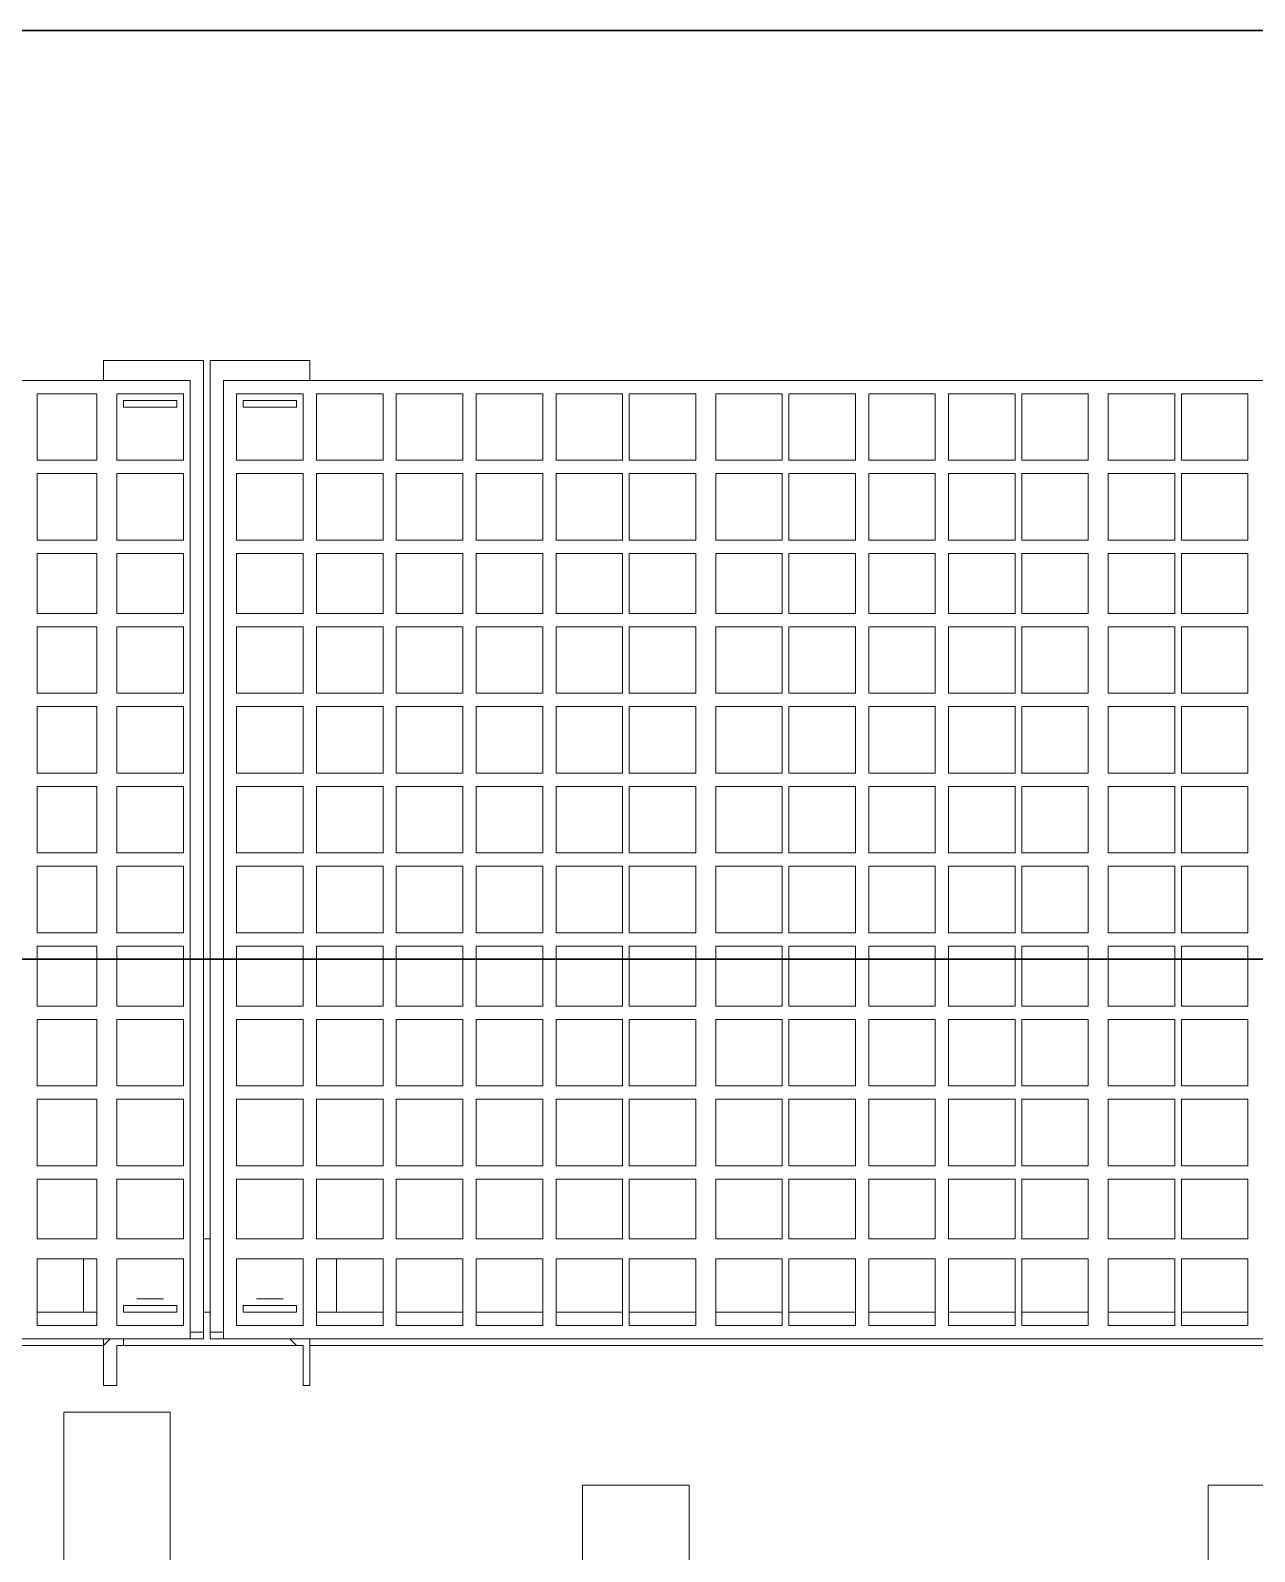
# Model space of a CAD drawing. Header units: metres. Extents: x -13194 to 152406, y -4219 to 19791.
# Drawn here: x 3860 to 3919.3, y 673.8 to 747.5 of the extents above; entities that cross this region are included whole.
import ezdxf

# ---------------------------------------------------------------- set-up
doc = ezdxf.new("R2010")
doc.units = ezdxf.units.M
doc.header["$LTSCALE"] = 100
doc.header["$MEASUREMENT"] = 0
doc.layers.get('0').update_dxf_attribs({"color": 9, "lineweight": 9})
doc.layers.add('32-ekipman', color=9, linetype='Continuous', lineweight=9)
doc.layers.add('E-KABLO', color=7, linetype='Continuous', lineweight=30)

# ---------------------------------------------------------------- blocks, each defined once
blk = doc.blocks.new('h')
for points in [[(181906.251, -16355.001), (181906.251, -16336.96)], [(181931.38, -16336.96), (181931.38, -16355.001)], [(181936.535, -16355.001), (181936.535, -16336.96)], [(181956.509, -16348.558), (181956.509, -16358.545)], [(181961.664, -16358.545), (181961.664, -16348.558)], [(181901.419, -16355.001), (181906.251, -16355.001)], [(181931.38, -16355.001), (181936.535, -16355.001)], [(181956.509, -16358.545), (181961.664, -16358.545)], [(181949.744, -16359.834), (181950.066, -16359.834)], [(181949.744, -16362.089), (181949.744, -16359.834)], [(181950.066, -16361.767), (181950.066, -16359.834)], [(181959.087, -16359.834), (181959.731, -16359.834)], [(181959.087, -16361.767), (181959.087, -16359.834)], [(181959.731, -16362.089), (181959.731, -16359.834)], [(181953.932, -16362.089), (181888.21, -16362.089)], [(181949.744, -16361.767), (181892.398, -16361.767)], [(181949.744, -16361.767), (181949.744, -16362.089)], [(181950.066, -16361.767), (181950.066, -16361.767), (181950.388, -16361.767), (181950.71, -16362.089)], [(181959.087, -16361.767), (181950.388, -16361.767)], [(181954.576, -16362.089), (181950.71, -16362.089)], [(181953.932, -16408.481), (181953.932, -16362.089)], [(181954.576, -16409.447), (181954.576, -16362.089)], [(181954.899, -16362.089), (181958.442, -16362.089)], [(181954.899, -16409.447), (181954.899, -16362.089)], [(181995.169, -16362.089), (181955.543, -16362.089)], [(181955.543, -16362.089), (181955.543, -16408.481)], [(181959.087, -16361.767), (181959.087, -16361.767), (181958.765, -16361.767), (181958.765, -16362.089), (181958.442, -16362.089)], [(181959.731, -16361.767), (181959.409, -16362.089)], [(181995.169, -16361.767), (181959.731, -16361.767)], [(181907.54, -16362.733), (181904.318, -16362.733)], [(181904.318, -16362.733), (181904.318, -16365.955)], [(181907.54, -16365.955), (181907.54, -16362.733)], [(181911.084, -16362.733), (181907.862, -16362.733)], [(181907.862, -16362.733), (181907.862, -16365.955)], [(181911.084, -16365.955), (181911.084, -16362.733)], [(181915.272, -16362.733), (181912.05, -16362.733)], [(181912.05, -16362.733), (181912.05, -16365.955)], [(181915.272, -16365.955), (181915.272, -16362.733)], [(181918.816, -16362.733), (181915.594, -16362.733)], [(181915.594, -16362.733), (181915.594, -16365.955)], [(181918.816, -16365.955), (181918.816, -16362.733)], [(181922.682, -16362.733), (181919.46, -16362.733)], [(181919.46, -16362.733), (181919.46, -16365.955)], [(181922.682, -16365.955), (181922.682, -16362.733)], [(181926.548, -16362.733), (181923.326, -16362.733)], [(181923.326, -16362.733), (181923.326, -16365.955)], [(181926.548, -16365.955), (181926.548, -16362.733)], [(181930.092, -16362.733), (181926.87, -16362.733)], [(181926.87, -16362.733), (181926.87, -16365.955)], [(181930.092, -16365.955), (181930.092, -16362.733)], [(181934.28, -16362.733), (181931.058, -16362.733)], [(181931.058, -16362.733), (181931.058, -16365.955)], [(181934.28, -16365.955), (181934.28, -16362.733)], [(181937.824, -16362.733), (181934.602, -16362.733)], [(181934.602, -16362.733), (181934.602, -16365.955)], [(181937.824, -16365.955), (181937.824, -16362.733)], [(181941.69, -16362.733), (181938.468, -16362.733)], [(181938.468, -16362.733), (181938.468, -16365.955)], [(181941.69, -16365.955), (181941.69, -16362.733)], [(181945.556, -16362.733), (181942.334, -16362.733)], [(181942.334, -16362.733), (181942.334, -16365.955)], [(181945.556, -16365.955), (181945.556, -16362.733)], [(181949.422, -16362.733), (181946.2, -16362.733)], [(181946.2, -16362.733), (181946.2, -16365.955)], [(181949.422, -16365.955), (181949.422, -16362.733)], [(181953.288, -16362.733), (181950.066, -16362.733)], [(181950.066, -16362.733), (181950.066, -16365.955)], [(181953.288, -16365.955), (181953.288, -16362.733)], [(181954.576, -16362.411), (181953.932, -16362.411)], [(181955.543, -16362.411), (181954.899, -16362.411)], [(181959.087, -16362.733), (181955.865, -16362.733)], [(181955.865, -16362.733), (181955.865, -16365.955)], [(181959.087, -16365.955), (181959.087, -16362.733)], [(181962.953, -16362.733), (181960.053, -16362.733)], [(181960.053, -16362.733), (181960.053, -16365.955)], [(181962.953, -16365.955), (181962.953, -16362.733)], [(181907.54, -16363.378), (181904.318, -16363.378)], [(181911.084, -16363.378), (181907.862, -16363.378)], [(181915.272, -16363.378), (181912.05, -16363.378)], [(181918.816, -16363.378), (181915.594, -16363.378)], [(181922.682, -16363.378), (181919.46, -16363.378)], [(181926.548, -16363.378), (181923.326, -16363.378)], [(181930.092, -16363.378), (181926.87, -16363.378)], [(181934.28, -16363.378), (181931.058, -16363.378)], [(181937.824, -16363.378), (181934.602, -16363.378)], [(181941.69, -16363.378), (181938.468, -16363.378)], [(181945.556, -16363.378), (181942.334, -16363.378)], [(181949.422, -16363.378), (181946.2, -16363.378)], [(181948.455, -16365.955), (181948.455, -16363.378)], [(181952.966, -16363.378), (181950.388, -16363.378)], [(181950.388, -16363.7), (181950.388, -16363.378)], [(181952.966, -16363.7), (181950.388, -16363.7)], [(181952.321, -16363.378), (181951.033, -16363.378)], [(181952.966, -16363.7), (181952.966, -16363.378)], [(181954.899, -16363.378), (181954.576, -16363.378)], [(181956.187, -16363.378), (181958.765, -16363.378)], [(181956.187, -16363.378), (181956.187, -16363.7)], [(181958.765, -16363.7), (181956.187, -16363.7)], [(181956.832, -16363.378), (181958.12, -16363.378)], [(181958.765, -16363.378), (181958.765, -16363.7)], [(181962.953, -16363.378), (181960.053, -16363.378)], [(181960.698, -16363.378), (181960.698, -16365.955)], [(181951.033, -16364.022), (181952.321, -16364.022)], [(181958.12, -16364.022), (181956.832, -16364.022)], [(181904.318, -16365.955), (181907.54, -16365.955)], [(181907.862, -16365.955), (181911.084, -16365.955)], [(181912.05, -16365.955), (181915.272, -16365.955)], [(181915.594, -16365.955), (181918.816, -16365.955)], [(181919.46, -16365.955), (181922.682, -16365.955)], [(181923.326, -16365.955), (181926.548, -16365.955)], [(181926.87, -16365.955), (181930.092, -16365.955)], [(181931.058, -16365.955), (181934.28, -16365.955)], [(181934.602, -16365.955), (181937.824, -16365.955)], [(181938.468, -16365.955), (181941.69, -16365.955)], [(181942.334, -16365.955), (181945.556, -16365.955)], [(181946.2, -16365.955), (181949.422, -16365.955)], [(181950.066, -16365.955), (181953.288, -16365.955)], [(181955.865, -16365.955), (181959.087, -16365.955)], [(181960.053, -16365.955), (181962.953, -16365.955)], [(181907.54, -16366.921), (181904.318, -16366.921)], [(181904.318, -16366.921), (181904.318, -16369.821)], [(181907.54, -16369.821), (181907.54, -16366.921)], [(181911.084, -16366.921), (181907.862, -16366.921)], [(181907.862, -16366.921), (181907.862, -16369.821)], [(181911.084, -16369.821), (181911.084, -16366.921)], [(181915.272, -16366.921), (181912.05, -16366.921)], [(181912.05, -16366.921), (181912.05, -16369.821)], [(181915.272, -16369.821), (181915.272, -16366.921)], [(181918.816, -16366.921), (181915.594, -16366.921)], [(181915.594, -16366.921), (181915.594, -16369.821)], [(181918.816, -16369.821), (181918.816, -16366.921)], [(181922.682, -16366.921), (181919.46, -16366.921)], [(181919.46, -16366.921), (181919.46, -16369.821)], [(181922.682, -16369.821), (181922.682, -16366.921)], [(181926.548, -16366.921), (181923.326, -16366.921)], [(181923.326, -16366.921), (181923.326, -16369.821)], [(181926.548, -16369.821), (181926.548, -16366.921)], [(181930.092, -16366.921), (181926.87, -16366.921)], [(181926.87, -16366.921), (181926.87, -16369.821)], [(181930.092, -16369.821), (181930.092, -16366.921)], [(181934.28, -16366.921), (181931.058, -16366.921)], [(181931.058, -16366.921), (181931.058, -16369.821)], [(181934.28, -16369.821), (181934.28, -16366.921)], [(181937.824, -16366.921), (181934.602, -16366.921)], [(181934.602, -16366.921), (181934.602, -16369.821)], [(181937.824, -16369.821), (181937.824, -16366.921)], [(181941.69, -16366.921), (181938.468, -16366.921)], [(181938.468, -16366.921), (181938.468, -16369.821)], [(181941.69, -16369.821), (181941.69, -16366.921)], [(181945.556, -16366.921), (181942.334, -16366.921)], [(181942.334, -16366.921), (181942.334, -16369.821)], [(181945.556, -16369.821), (181945.556, -16366.921)], [(181949.422, -16366.921), (181946.2, -16366.921)], [(181946.2, -16366.921), (181946.2, -16369.821)], [(181949.422, -16366.921), (181948.455, -16366.921)], [(181949.422, -16369.821), (181949.422, -16366.921)], [(181953.288, -16366.921), (181950.066, -16366.921)], [(181950.066, -16366.921), (181950.066, -16369.821)], [(181953.288, -16369.821), (181953.288, -16366.921)], [(181954.899, -16366.921), (181954.576, -16366.921)], [(181959.087, -16366.921), (181955.865, -16366.921)], [(181955.865, -16366.921), (181955.865, -16369.821)], [(181959.087, -16369.821), (181959.087, -16366.921)], [(181960.698, -16366.921), (181960.053, -16366.921)], [(181962.953, -16366.921), (181960.053, -16366.921)], [(181960.053, -16366.921), (181960.053, -16369.821)], [(181962.953, -16369.821), (181962.953, -16366.921)], [(181904.318, -16369.821), (181907.54, -16369.821)], [(181907.54, -16370.465), (181904.318, -16370.465)], [(181904.318, -16370.465), (181904.318, -16373.687)], [(181907.54, -16373.687), (181907.54, -16370.465)], [(181907.862, -16369.821), (181911.084, -16369.821)], [(181911.084, -16370.465), (181907.862, -16370.465)], [(181907.862, -16370.465), (181907.862, -16373.687)], [(181911.084, -16373.687), (181911.084, -16370.465)], [(181912.05, -16369.821), (181915.272, -16369.821)], [(181915.272, -16370.465), (181912.05, -16370.465)], [(181912.05, -16370.465), (181912.05, -16373.687)], [(181915.272, -16373.687), (181915.272, -16370.465)], [(181915.594, -16369.821), (181918.816, -16369.821)], [(181918.816, -16370.465), (181915.594, -16370.465)], [(181915.594, -16370.465), (181915.594, -16373.687)], [(181918.816, -16373.687), (181918.816, -16370.465)], [(181919.46, -16369.821), (181922.682, -16369.821)], [(181922.682, -16370.465), (181919.46, -16370.465)], [(181919.46, -16370.465), (181919.46, -16373.687)], [(181922.682, -16373.687), (181922.682, -16370.465)], [(181923.326, -16369.821), (181926.548, -16369.821)], [(181926.548, -16370.465), (181923.326, -16370.465)], [(181923.326, -16370.465), (181923.326, -16373.687)], [(181926.548, -16373.687), (181926.548, -16370.465)], [(181926.87, -16369.821), (181930.092, -16369.821)], [(181930.092, -16370.465), (181926.87, -16370.465)], [(181926.87, -16370.465), (181926.87, -16373.687)], [(181930.092, -16373.687), (181930.092, -16370.465)], [(181931.058, -16369.821), (181934.28, -16369.821)], [(181934.28, -16370.465), (181931.058, -16370.465)], [(181931.058, -16370.465), (181931.058, -16373.687)], [(181934.28, -16373.687), (181934.28, -16370.465)], [(181934.602, -16369.821), (181937.824, -16369.821)], [(181937.824, -16370.465), (181934.602, -16370.465)], [(181934.602, -16370.465), (181934.602, -16373.687)], [(181937.824, -16373.687), (181937.824, -16370.465)], [(181938.468, -16369.821), (181941.69, -16369.821)], [(181941.69, -16370.465), (181938.468, -16370.465)], [(181938.468, -16370.465), (181938.468, -16373.687)], [(181941.69, -16373.687), (181941.69, -16370.465)], [(181942.334, -16369.821), (181945.556, -16369.821)], [(181945.556, -16370.465), (181942.334, -16370.465)], [(181942.334, -16370.465), (181942.334, -16373.687)], [(181945.556, -16373.687), (181945.556, -16370.465)], [(181946.2, -16369.821), (181949.422, -16369.821)], [(181949.422, -16370.465), (181946.2, -16370.465)], [(181946.2, -16370.465), (181946.2, -16373.687)], [(181949.422, -16373.687), (181949.422, -16370.465)], [(181950.066, -16369.821), (181953.288, -16369.821)], [(181953.288, -16370.465), (181950.066, -16370.465)], [(181950.066, -16370.465), (181950.066, -16373.687)], [(181953.288, -16373.687), (181953.288, -16370.465)], [(181955.865, -16369.821), (181959.087, -16369.821)], [(181959.087, -16370.465), (181955.865, -16370.465)], [(181955.865, -16370.465), (181955.865, -16373.687)], [(181959.087, -16373.687), (181959.087, -16370.465)], [(181960.053, -16369.821), (181962.953, -16369.821)], [(181962.953, -16370.465), (181960.053, -16370.465)], [(181960.053, -16370.465), (181960.053, -16373.687)], [(181962.953, -16373.687), (181962.953, -16370.465)], [(181904.318, -16373.687), (181907.54, -16373.687)], [(181907.862, -16373.687), (181911.084, -16373.687)], [(181912.05, -16373.687), (181915.272, -16373.687)], [(181915.594, -16373.687), (181918.816, -16373.687)], [(181919.46, -16373.687), (181922.682, -16373.687)], [(181923.326, -16373.687), (181926.548, -16373.687)], [(181926.87, -16373.687), (181930.092, -16373.687)], [(181931.058, -16373.687), (181934.28, -16373.687)], [(181934.602, -16373.687), (181937.824, -16373.687)], [(181938.468, -16373.687), (181941.69, -16373.687)], [(181942.334, -16373.687), (181945.556, -16373.687)], [(181946.2, -16373.687), (181949.422, -16373.687)], [(181950.066, -16373.687), (181953.288, -16373.687)], [(181955.865, -16373.687), (181959.087, -16373.687)], [(181960.053, -16373.687), (181962.953, -16373.687)], [(181907.54, -16374.331), (181904.318, -16374.331)], [(181904.318, -16374.331), (181904.318, -16377.553)], [(181907.54, -16377.553), (181907.54, -16374.331)], [(181911.084, -16374.331), (181907.862, -16374.331)], [(181907.862, -16374.331), (181907.862, -16377.553)], [(181911.084, -16377.553), (181911.084, -16374.331)], [(181915.272, -16374.331), (181912.05, -16374.331)], [(181912.05, -16374.331), (181912.05, -16377.553)], [(181915.272, -16377.553), (181915.272, -16374.331)], [(181918.816, -16374.331), (181915.594, -16374.331)], [(181915.594, -16374.331), (181915.594, -16377.553)], [(181918.816, -16377.553), (181918.816, -16374.331)], [(181922.682, -16374.331), (181919.46, -16374.331)], [(181919.46, -16374.331), (181919.46, -16377.553)], [(181922.682, -16377.553), (181922.682, -16374.331)], [(181926.548, -16374.331), (181923.326, -16374.331)], [(181923.326, -16374.331), (181923.326, -16377.553)], [(181926.548, -16377.553), (181926.548, -16374.331)], [(181930.092, -16374.331), (181926.87, -16374.331)], [(181926.87, -16374.331), (181926.87, -16377.553)], [(181930.092, -16377.553), (181930.092, -16374.331)], [(181934.28, -16374.331), (181931.058, -16374.331)], [(181931.058, -16374.331), (181931.058, -16377.553)], [(181934.28, -16377.553), (181934.28, -16374.331)], [(181937.824, -16374.331), (181934.602, -16374.331)], [(181934.602, -16374.331), (181934.602, -16377.553)], [(181937.824, -16377.553), (181937.824, -16374.331)], [(181941.69, -16374.331), (181938.468, -16374.331)], [(181938.468, -16374.331), (181938.468, -16377.553)], [(181941.69, -16377.553), (181941.69, -16374.331)], [(181945.556, -16374.331), (181942.334, -16374.331)], [(181942.334, -16374.331), (181942.334, -16377.553)], [(181945.556, -16377.553), (181945.556, -16374.331)], [(181949.422, -16374.331), (181946.2, -16374.331)], [(181946.2, -16374.331), (181946.2, -16377.553)], [(181949.422, -16377.553), (181949.422, -16374.331)], [(181953.288, -16374.331), (181950.066, -16374.331)], [(181950.066, -16374.331), (181950.066, -16377.553)], [(181953.288, -16377.553), (181953.288, -16374.331)], [(181959.087, -16374.331), (181955.865, -16374.331)], [(181955.865, -16374.331), (181955.865, -16377.553)], [(181959.087, -16377.553), (181959.087, -16374.331)], [(181962.953, -16374.331), (181960.053, -16374.331)], [(181960.053, -16374.331), (181960.053, -16377.553)], [(181962.953, -16377.553), (181962.953, -16374.331)], [(181904.318, -16377.553), (181907.54, -16377.553)], [(181907.862, -16377.553), (181911.084, -16377.553)], [(181912.05, -16377.553), (181915.272, -16377.553)], [(181915.594, -16377.553), (181918.816, -16377.553)], [(181919.46, -16377.553), (181922.682, -16377.553)], [(181923.326, -16377.553), (181926.548, -16377.553)], [(181926.87, -16377.553), (181930.092, -16377.553)], [(181931.058, -16377.553), (181934.28, -16377.553)], [(181934.602, -16377.553), (181937.824, -16377.553)], [(181938.468, -16377.553), (181941.69, -16377.553)], [(181942.334, -16377.553), (181945.556, -16377.553)], [(181946.2, -16377.553), (181949.422, -16377.553)], [(181950.066, -16377.553), (181953.288, -16377.553)], [(181955.865, -16377.553), (181959.087, -16377.553)], [(181960.053, -16377.553), (181962.953, -16377.553)], [(181907.54, -16378.197), (181904.318, -16378.197)], [(181904.318, -16378.197), (181904.318, -16381.097)], [(181907.54, -16381.097), (181907.54, -16378.197)], [(181911.084, -16378.197), (181907.862, -16378.197)], [(181907.862, -16378.197), (181907.862, -16381.097)], [(181911.084, -16381.097), (181911.084, -16378.197)], [(181915.272, -16378.197), (181912.05, -16378.197)], [(181912.05, -16378.197), (181912.05, -16381.097)], [(181915.272, -16381.097), (181915.272, -16378.197)], [(181918.816, -16378.197), (181915.594, -16378.197)], [(181915.594, -16378.197), (181915.594, -16381.097)], [(181918.816, -16381.097), (181918.816, -16378.197)], [(181922.682, -16378.197), (181919.46, -16378.197)], [(181919.46, -16378.197), (181919.46, -16381.097)], [(181922.682, -16381.097), (181922.682, -16378.197)], [(181926.548, -16378.197), (181923.326, -16378.197)], [(181923.326, -16378.197), (181923.326, -16381.097)], [(181926.548, -16381.097), (181926.548, -16378.197)], [(181930.092, -16378.197), (181926.87, -16378.197)], [(181926.87, -16378.197), (181926.87, -16381.097)], [(181930.092, -16381.097), (181930.092, -16378.197)], [(181934.28, -16378.197), (181931.058, -16378.197)], [(181931.058, -16378.197), (181931.058, -16381.097)], [(181934.28, -16381.097), (181934.28, -16378.197)], [(181937.824, -16378.197), (181934.602, -16378.197)], [(181934.602, -16378.197), (181934.602, -16381.097)], [(181937.824, -16381.097), (181937.824, -16378.197)], [(181941.69, -16378.197), (181938.468, -16378.197)], [(181938.468, -16378.197), (181938.468, -16381.097)], [(181941.69, -16381.097), (181941.69, -16378.197)], [(181945.556, -16378.197), (181942.334, -16378.197)], [(181942.334, -16378.197), (181942.334, -16381.097)], [(181945.556, -16381.097), (181945.556, -16378.197)], [(181949.422, -16378.197), (181946.2, -16378.197)], [(181946.2, -16378.197), (181946.2, -16381.097)], [(181949.422, -16381.097), (181949.422, -16378.197)], [(181953.288, -16378.197), (181950.066, -16378.197)], [(181950.066, -16378.197), (181950.066, -16381.097)], [(181953.288, -16381.097), (181953.288, -16378.197)], [(181959.087, -16378.197), (181955.865, -16378.197)], [(181955.865, -16378.197), (181955.865, -16381.097)], [(181959.087, -16381.097), (181959.087, -16378.197)], [(181962.953, -16378.197), (181960.053, -16378.197)], [(181960.053, -16378.197), (181960.053, -16381.097)], [(181962.953, -16381.097), (181962.953, -16378.197)], [(181904.318, -16381.097), (181907.54, -16381.097)], [(181907.862, -16381.097), (181911.084, -16381.097)], [(181912.05, -16381.097), (181915.272, -16381.097)], [(181915.594, -16381.097), (181918.816, -16381.097)], [(181919.46, -16381.097), (181922.682, -16381.097)], [(181923.326, -16381.097), (181926.548, -16381.097)], [(181926.87, -16381.097), (181930.092, -16381.097)], [(181931.058, -16381.097), (181934.28, -16381.097)], [(181934.602, -16381.097), (181937.824, -16381.097)], [(181938.468, -16381.097), (181941.69, -16381.097)], [(181942.334, -16381.097), (181945.556, -16381.097)], [(181946.2, -16381.097), (181949.422, -16381.097)], [(181950.066, -16381.097), (181953.288, -16381.097)], [(181955.865, -16381.097), (181959.087, -16381.097)], [(181960.053, -16381.097), (181962.953, -16381.097)], [(181907.54, -16381.741), (181904.318, -16381.741)], [(181904.318, -16381.741), (181904.318, -16384.963)], [(181907.54, -16384.963), (181907.54, -16381.741)], [(181911.084, -16381.741), (181907.862, -16381.741)], [(181907.862, -16381.741), (181907.862, -16384.963)], [(181911.084, -16384.963), (181911.084, -16381.741)], [(181915.272, -16381.741), (181912.05, -16381.741)], [(181912.05, -16381.741), (181912.05, -16384.963)], [(181915.272, -16384.963), (181915.272, -16381.741)], [(181918.816, -16381.741), (181915.594, -16381.741)], [(181915.594, -16381.741), (181915.594, -16384.963)], [(181918.816, -16384.963), (181918.816, -16381.741)], [(181922.682, -16381.741), (181919.46, -16381.741)], [(181919.46, -16381.741), (181919.46, -16384.963)], [(181922.682, -16384.963), (181922.682, -16381.741)], [(181926.548, -16381.741), (181923.326, -16381.741)], [(181923.326, -16381.741), (181923.326, -16384.963)], [(181926.548, -16384.963), (181926.548, -16381.741)], [(181930.092, -16381.741), (181926.87, -16381.741)], [(181926.87, -16381.741), (181926.87, -16384.963)], [(181930.092, -16384.963), (181930.092, -16381.741)], [(181934.28, -16381.741), (181931.058, -16381.741)], [(181931.058, -16381.741), (181931.058, -16384.963)], [(181934.28, -16384.963), (181934.28, -16381.741)], [(181937.824, -16381.741), (181934.602, -16381.741)], [(181934.602, -16381.741), (181934.602, -16384.963)], [(181937.824, -16384.963), (181937.824, -16381.741)], [(181941.69, -16381.741), (181938.468, -16381.741)], [(181938.468, -16381.741), (181938.468, -16384.963)], [(181941.69, -16384.963), (181941.69, -16381.741)], [(181945.556, -16381.741), (181942.334, -16381.741)], [(181942.334, -16381.741), (181942.334, -16384.963)], [(181945.556, -16384.963), (181945.556, -16381.741)], [(181949.422, -16381.741), (181946.2, -16381.741)], [(181946.2, -16381.741), (181946.2, -16384.963)], [(181949.422, -16384.963), (181949.422, -16381.741)], [(181953.288, -16381.741), (181950.066, -16381.741)], [(181950.066, -16381.741), (181950.066, -16384.963)], [(181953.288, -16384.963), (181953.288, -16381.741)], [(181959.087, -16381.741), (181955.865, -16381.741)], [(181955.865, -16381.741), (181955.865, -16384.963)], [(181959.087, -16384.963), (181959.087, -16381.741)], [(181962.953, -16381.741), (181960.053, -16381.741)], [(181960.053, -16381.741), (181960.053, -16384.963)], [(181962.953, -16384.963), (181962.953, -16381.741)], [(181904.318, -16384.963), (181907.54, -16384.963)], [(181907.862, -16384.963), (181911.084, -16384.963)], [(181912.05, -16384.963), (181915.272, -16384.963)], [(181915.594, -16384.963), (181918.816, -16384.963)], [(181919.46, -16384.963), (181922.682, -16384.963)], [(181923.326, -16384.963), (181926.548, -16384.963)], [(181926.87, -16384.963), (181930.092, -16384.963)], [(181931.058, -16384.963), (181934.28, -16384.963)], [(181934.602, -16384.963), (181937.824, -16384.963)], [(181938.468, -16384.963), (181941.69, -16384.963)], [(181942.334, -16384.963), (181945.556, -16384.963)], [(181946.2, -16384.963), (181949.422, -16384.963)], [(181950.066, -16384.963), (181953.288, -16384.963)], [(181955.865, -16384.963), (181959.087, -16384.963)], [(181960.053, -16384.963), (181962.953, -16384.963)], [(181907.54, -16385.607), (181904.318, -16385.607)], [(181904.318, -16385.607), (181904.318, -16388.829)], [(181907.54, -16388.829), (181907.54, -16385.607)], [(181911.084, -16385.607), (181907.862, -16385.607)], [(181907.862, -16385.607), (181907.862, -16388.829)], [(181911.084, -16388.829), (181911.084, -16385.607)], [(181915.272, -16385.607), (181912.05, -16385.607)], [(181912.05, -16385.607), (181912.05, -16388.829)], [(181915.272, -16388.829), (181915.272, -16385.607)], [(181918.816, -16385.607), (181915.594, -16385.607)], [(181915.594, -16385.607), (181915.594, -16388.829)], [(181918.816, -16388.829), (181918.816, -16385.607)], [(181922.682, -16385.607), (181919.46, -16385.607)], [(181919.46, -16385.607), (181919.46, -16388.829)], [(181922.682, -16388.829), (181922.682, -16385.607)], [(181926.548, -16385.607), (181923.326, -16385.607)], [(181923.326, -16385.607), (181923.326, -16388.829)], [(181926.548, -16388.829), (181926.548, -16385.607)], [(181930.092, -16385.607), (181926.87, -16385.607)], [(181926.87, -16385.607), (181926.87, -16388.829)], [(181930.092, -16388.829), (181930.092, -16385.607)], [(181934.28, -16385.607), (181931.058, -16385.607)], [(181931.058, -16385.607), (181931.058, -16388.829)], [(181934.28, -16388.829), (181934.28, -16385.607)], [(181937.824, -16385.607), (181934.602, -16385.607)], [(181934.602, -16385.607), (181934.602, -16388.829)], [(181937.824, -16388.829), (181937.824, -16385.607)], [(181941.69, -16385.607), (181938.468, -16385.607)], [(181938.468, -16385.607), (181938.468, -16388.829)], [(181941.69, -16388.829), (181941.69, -16385.607)], [(181945.556, -16385.607), (181942.334, -16385.607)], [(181942.334, -16385.607), (181942.334, -16388.829)], [(181945.556, -16388.829), (181945.556, -16385.607)], [(181949.422, -16385.607), (181946.2, -16385.607)], [(181946.2, -16385.607), (181946.2, -16388.829)], [(181949.422, -16388.829), (181949.422, -16385.607)], [(181953.288, -16385.607), (181950.066, -16385.607)], [(181950.066, -16385.607), (181950.066, -16388.829)], [(181953.288, -16388.829), (181953.288, -16385.607)], [(181959.087, -16385.607), (181955.865, -16385.607)], [(181955.865, -16385.607), (181955.865, -16388.829)], [(181959.087, -16388.829), (181959.087, -16385.607)], [(181962.953, -16385.607), (181960.053, -16385.607)], [(181960.053, -16385.607), (181960.053, -16388.829)], [(181962.953, -16388.829), (181962.953, -16385.607)], [(181904.318, -16388.829), (181907.54, -16388.829)], [(181907.862, -16388.829), (181911.084, -16388.829)], [(181912.05, -16388.829), (181915.272, -16388.829)], [(181915.594, -16388.829), (181918.816, -16388.829)], [(181919.46, -16388.829), (181922.682, -16388.829)], [(181923.326, -16388.829), (181926.548, -16388.829)], [(181926.87, -16388.829), (181930.092, -16388.829)], [(181931.058, -16388.829), (181934.28, -16388.829)], [(181934.602, -16388.829), (181937.824, -16388.829)], [(181938.468, -16388.829), (181941.69, -16388.829)], [(181942.334, -16388.829), (181945.556, -16388.829)], [(181946.2, -16388.829), (181949.422, -16388.829)], [(181950.066, -16388.829), (181953.288, -16388.829)], [(181955.865, -16388.829), (181959.087, -16388.829)], [(181960.053, -16388.829), (181962.953, -16388.829)], [(181907.54, -16389.473), (181904.318, -16389.473)], [(181904.318, -16389.473), (181904.318, -16392.695)], [(181907.54, -16392.695), (181907.54, -16389.473)], [(181911.084, -16389.473), (181907.862, -16389.473)], [(181907.862, -16389.473), (181907.862, -16392.695)], [(181911.084, -16392.695), (181911.084, -16389.473)], [(181915.272, -16389.473), (181912.05, -16389.473)], [(181912.05, -16389.473), (181912.05, -16392.695)], [(181915.272, -16392.695), (181915.272, -16389.473)], [(181918.816, -16389.473), (181915.594, -16389.473)], [(181915.594, -16389.473), (181915.594, -16392.695)], [(181918.816, -16392.695), (181918.816, -16389.473)], [(181922.682, -16389.473), (181919.46, -16389.473)], [(181919.46, -16389.473), (181919.46, -16392.695)], [(181922.682, -16392.695), (181922.682, -16389.473)], [(181926.548, -16389.473), (181923.326, -16389.473)], [(181923.326, -16389.473), (181923.326, -16392.695)], [(181926.548, -16392.695), (181926.548, -16389.473)], [(181930.092, -16389.473), (181926.87, -16389.473)], [(181926.87, -16389.473), (181926.87, -16392.695)], [(181930.092, -16392.695), (181930.092, -16389.473)], [(181934.28, -16389.473), (181931.058, -16389.473)], [(181931.058, -16389.473), (181931.058, -16392.695)], [(181934.28, -16392.695), (181934.28, -16389.473)], [(181937.824, -16389.473), (181934.602, -16389.473)], [(181934.602, -16389.473), (181934.602, -16392.695)], [(181937.824, -16392.695), (181937.824, -16389.473)], [(181941.69, -16389.473), (181938.468, -16389.473)], [(181938.468, -16389.473), (181938.468, -16392.695)], [(181941.69, -16392.695), (181941.69, -16389.473)], [(181945.556, -16389.473), (181942.334, -16389.473)], [(181942.334, -16389.473), (181942.334, -16392.695)], [(181945.556, -16392.695), (181945.556, -16389.473)], [(181949.422, -16389.473), (181946.2, -16389.473)], [(181946.2, -16389.473), (181946.2, -16392.695)], [(181949.422, -16392.695), (181949.422, -16389.473)], [(181953.288, -16389.473), (181950.066, -16389.473)], [(181950.066, -16389.473), (181950.066, -16392.695)], [(181953.288, -16392.695), (181953.288, -16389.473)], [(181959.087, -16389.473), (181955.865, -16389.473)], [(181955.865, -16389.473), (181955.865, -16392.695)], [(181959.087, -16392.695), (181959.087, -16389.473)], [(181962.953, -16389.473), (181960.053, -16389.473)], [(181960.053, -16389.473), (181960.053, -16392.695)], [(181962.953, -16392.695), (181962.953, -16389.473)], [(181904.318, -16392.695), (181907.54, -16392.695)], [(181907.862, -16392.695), (181911.084, -16392.695)], [(181912.05, -16392.695), (181915.272, -16392.695)], [(181915.594, -16392.695), (181918.816, -16392.695)], [(181919.46, -16392.695), (181922.682, -16392.695)], [(181923.326, -16392.695), (181926.548, -16392.695)], [(181926.87, -16392.695), (181930.092, -16392.695)], [(181931.058, -16392.695), (181934.28, -16392.695)], [(181934.602, -16392.695), (181937.824, -16392.695)], [(181938.468, -16392.695), (181941.69, -16392.695)], [(181942.334, -16392.695), (181945.556, -16392.695)], [(181946.2, -16392.695), (181949.422, -16392.695)], [(181950.066, -16392.695), (181953.288, -16392.695)], [(181955.865, -16392.695), (181959.087, -16392.695)], [(181960.053, -16392.695), (181962.953, -16392.695)], [(181907.54, -16393.339), (181904.318, -16393.339)], [(181904.318, -16393.339), (181904.318, -16396.561)], [(181907.54, -16396.561), (181907.54, -16393.339)], [(181911.084, -16393.339), (181907.862, -16393.339)], [(181907.862, -16393.339), (181907.862, -16396.561)], [(181911.084, -16396.561), (181911.084, -16393.339)], [(181915.272, -16393.339), (181912.05, -16393.339)], [(181912.05, -16393.339), (181912.05, -16396.561)], [(181915.272, -16396.561), (181915.272, -16393.339)], [(181918.816, -16393.339), (181915.594, -16393.339)], [(181915.594, -16393.339), (181915.594, -16396.561)], [(181918.816, -16396.561), (181918.816, -16393.339)], [(181922.682, -16393.339), (181919.46, -16393.339)], [(181919.46, -16393.339), (181919.46, -16396.561)], [(181922.682, -16396.561), (181922.682, -16393.339)], [(181926.548, -16393.339), (181923.326, -16393.339)], [(181923.326, -16393.339), (181923.326, -16396.561)], [(181926.548, -16396.561), (181926.548, -16393.339)], [(181930.092, -16393.339), (181926.87, -16393.339)], [(181926.87, -16393.339), (181926.87, -16396.561)], [(181930.092, -16396.561), (181930.092, -16393.339)], [(181934.28, -16393.339), (181931.058, -16393.339)], [(181931.058, -16393.339), (181931.058, -16396.561)], [(181934.28, -16396.561), (181934.28, -16393.339)], [(181937.824, -16393.339), (181934.602, -16393.339)], [(181934.602, -16393.339), (181934.602, -16396.561)], [(181937.824, -16396.561), (181937.824, -16393.339)], [(181941.69, -16393.339), (181938.468, -16393.339)], [(181938.468, -16393.339), (181938.468, -16396.561)], [(181941.69, -16396.561), (181941.69, -16393.339)], [(181945.556, -16393.339), (181942.334, -16393.339)], [(181942.334, -16393.339), (181942.334, -16396.561)], [(181945.556, -16396.561), (181945.556, -16393.339)], [(181949.422, -16393.339), (181946.2, -16393.339)], [(181946.2, -16393.339), (181946.2, -16396.561)], [(181949.422, -16396.561), (181949.422, -16393.339)], [(181953.288, -16393.339), (181950.066, -16393.339)], [(181950.066, -16393.339), (181950.066, -16396.561)], [(181953.288, -16396.561), (181953.288, -16393.339)], [(181959.087, -16393.339), (181955.865, -16393.339)], [(181955.865, -16393.339), (181955.865, -16396.561)], [(181959.087, -16396.561), (181959.087, -16393.339)], [(181962.953, -16393.339), (181960.053, -16393.339)], [(181960.053, -16393.339), (181960.053, -16396.561)], [(181962.953, -16396.561), (181962.953, -16393.339)], [(181904.318, -16396.561), (181907.54, -16396.561)], [(181907.862, -16396.561), (181911.084, -16396.561)], [(181912.05, -16396.561), (181915.272, -16396.561)], [(181915.594, -16396.561), (181918.816, -16396.561)], [(181919.46, -16396.561), (181922.682, -16396.561)], [(181923.326, -16396.561), (181926.548, -16396.561)], [(181926.87, -16396.561), (181930.092, -16396.561)], [(181931.058, -16396.561), (181934.28, -16396.561)], [(181934.602, -16396.561), (181937.824, -16396.561)], [(181938.468, -16396.561), (181941.69, -16396.561)], [(181942.334, -16396.561), (181945.556, -16396.561)], [(181946.2, -16396.561), (181949.422, -16396.561)], [(181950.066, -16396.561), (181953.288, -16396.561)], [(181955.865, -16396.561), (181959.087, -16396.561)], [(181960.053, -16396.561), (181962.953, -16396.561)], [(181907.54, -16397.205), (181904.318, -16397.205)], [(181904.318, -16397.205), (181904.318, -16400.105)], [(181907.54, -16400.105), (181907.54, -16397.205)], [(181911.084, -16397.205), (181907.862, -16397.205)], [(181907.862, -16397.205), (181907.862, -16400.105)], [(181911.084, -16400.105), (181911.084, -16397.205)], [(181915.272, -16397.205), (181912.05, -16397.205)], [(181912.05, -16397.205), (181912.05, -16400.105)], [(181915.272, -16400.105), (181915.272, -16397.205)], [(181918.816, -16397.205), (181915.594, -16397.205)], [(181915.594, -16397.205), (181915.594, -16400.105)], [(181918.816, -16400.105), (181918.816, -16397.205)], [(181922.682, -16397.205), (181919.46, -16397.205)], [(181919.46, -16397.205), (181919.46, -16400.105)], [(181922.682, -16400.105), (181922.682, -16397.205)], [(181926.548, -16397.205), (181923.326, -16397.205)], [(181923.326, -16397.205), (181923.326, -16400.105)], [(181926.548, -16400.105), (181926.548, -16397.205)], [(181930.092, -16397.205), (181926.87, -16397.205)], [(181926.87, -16397.205), (181926.87, -16400.105)], [(181930.092, -16400.105), (181930.092, -16397.205)], [(181934.28, -16397.205), (181931.058, -16397.205)], [(181931.058, -16397.205), (181931.058, -16400.105)], [(181934.28, -16400.105), (181934.28, -16397.205)], [(181937.824, -16397.205), (181934.602, -16397.205)], [(181934.602, -16397.205), (181934.602, -16400.105)], [(181937.824, -16400.105), (181937.824, -16397.205)], [(181941.69, -16397.205), (181938.468, -16397.205)], [(181938.468, -16397.205), (181938.468, -16400.105)], [(181941.69, -16400.105), (181941.69, -16397.205)], [(181945.556, -16397.205), (181942.334, -16397.205)], [(181942.334, -16397.205), (181942.334, -16400.105)], [(181945.556, -16400.105), (181945.556, -16397.205)], [(181949.422, -16397.205), (181946.2, -16397.205)], [(181946.2, -16397.205), (181946.2, -16400.105)], [(181949.422, -16400.105), (181949.422, -16397.205)], [(181953.288, -16397.205), (181950.066, -16397.205)], [(181950.066, -16397.205), (181950.066, -16400.105)], [(181953.288, -16400.105), (181953.288, -16397.205)], [(181959.087, -16397.205), (181955.865, -16397.205)], [(181955.865, -16397.205), (181955.865, -16400.105)], [(181959.087, -16400.105), (181959.087, -16397.205)], [(181962.953, -16397.205), (181960.053, -16397.205)], [(181960.053, -16397.205), (181960.053, -16400.105)], [(181962.953, -16400.105), (181962.953, -16397.205)], [(181904.318, -16400.105), (181907.54, -16400.105)], [(181907.862, -16400.105), (181911.084, -16400.105)], [(181912.05, -16400.105), (181915.272, -16400.105)], [(181915.594, -16400.105), (181918.816, -16400.105)], [(181919.46, -16400.105), (181922.682, -16400.105)], [(181923.326, -16400.105), (181926.548, -16400.105)], [(181926.87, -16400.105), (181930.092, -16400.105)], [(181931.058, -16400.105), (181934.28, -16400.105)], [(181934.602, -16400.105), (181937.824, -16400.105)], [(181938.468, -16400.105), (181941.69, -16400.105)], [(181942.334, -16400.105), (181945.556, -16400.105)], [(181946.2, -16400.105), (181949.422, -16400.105)], [(181950.066, -16400.105), (181953.288, -16400.105)], [(181955.865, -16400.105), (181959.087, -16400.105)], [(181960.053, -16400.105), (181962.953, -16400.105)], [(181907.54, -16400.749), (181904.318, -16400.749)], [(181904.318, -16400.749), (181904.318, -16403.971)], [(181907.54, -16403.971), (181907.54, -16400.749)], [(181911.084, -16400.749), (181907.862, -16400.749)], [(181907.862, -16400.749), (181907.862, -16403.971)], [(181911.084, -16403.971), (181911.084, -16400.749)], [(181915.272, -16400.749), (181912.05, -16400.749)], [(181912.05, -16400.749), (181912.05, -16403.971)], [(181915.272, -16403.971), (181915.272, -16400.749)], [(181918.816, -16400.749), (181915.594, -16400.749)], [(181915.594, -16400.749), (181915.594, -16403.971)], [(181918.816, -16403.971), (181918.816, -16400.749)], [(181922.682, -16400.749), (181919.46, -16400.749)], [(181919.46, -16400.749), (181919.46, -16403.971)], [(181922.682, -16403.971), (181922.682, -16400.749)], [(181926.548, -16400.749), (181923.326, -16400.749)], [(181923.326, -16400.749), (181923.326, -16403.971)], [(181926.548, -16403.971), (181926.548, -16400.749)], [(181930.092, -16400.749), (181926.87, -16400.749)], [(181926.87, -16400.749), (181926.87, -16403.971)], [(181930.092, -16403.971), (181930.092, -16400.749)], [(181934.28, -16400.749), (181931.058, -16400.749)], [(181931.058, -16400.749), (181931.058, -16403.971)], [(181934.28, -16403.971), (181934.28, -16400.749)], [(181937.824, -16400.749), (181934.602, -16400.749)], [(181934.602, -16400.749), (181934.602, -16403.971)], [(181937.824, -16403.971), (181937.824, -16400.749)], [(181941.69, -16400.749), (181938.468, -16400.749)], [(181938.468, -16400.749), (181938.468, -16403.971)], [(181941.69, -16403.971), (181941.69, -16400.749)], [(181945.556, -16400.749), (181942.334, -16400.749)], [(181942.334, -16400.749), (181942.334, -16403.971)], [(181945.556, -16403.971), (181945.556, -16400.749)], [(181949.422, -16400.749), (181946.2, -16400.749)], [(181946.2, -16400.749), (181946.2, -16403.971)], [(181949.422, -16403.971), (181949.422, -16400.749)], [(181953.288, -16400.749), (181950.066, -16400.749)], [(181950.066, -16400.749), (181950.066, -16403.971)], [(181953.288, -16403.971), (181953.288, -16400.749)], [(181959.087, -16400.749), (181955.865, -16400.749)], [(181955.865, -16400.749), (181955.865, -16403.971)], [(181959.087, -16403.971), (181959.087, -16400.749)], [(181962.953, -16400.749), (181960.053, -16400.749)], [(181960.053, -16400.749), (181960.053, -16403.971)], [(181962.953, -16403.971), (181962.953, -16400.749)], [(181904.318, -16403.971), (181907.54, -16403.971)], [(181907.862, -16403.971), (181911.084, -16403.971)], [(181912.05, -16403.971), (181915.272, -16403.971)], [(181915.594, -16403.971), (181918.816, -16403.971)], [(181919.46, -16403.971), (181922.682, -16403.971)], [(181923.326, -16403.971), (181926.548, -16403.971)], [(181926.87, -16403.971), (181930.092, -16403.971)], [(181931.058, -16403.971), (181934.28, -16403.971)], [(181934.602, -16403.971), (181937.824, -16403.971)], [(181938.468, -16403.971), (181941.69, -16403.971)], [(181942.334, -16403.971), (181945.556, -16403.971)], [(181946.2, -16403.971), (181949.422, -16403.971)], [(181950.066, -16403.971), (181953.288, -16403.971)], [(181955.865, -16403.971), (181959.087, -16403.971)], [(181960.053, -16403.971), (181962.953, -16403.971)], [(181907.54, -16404.615), (181904.318, -16404.615)], [(181904.318, -16404.615), (181904.318, -16407.837)], [(181907.54, -16407.837), (181907.54, -16404.615)], [(181911.084, -16404.615), (181907.862, -16404.615)], [(181907.862, -16404.615), (181907.862, -16407.837)], [(181911.084, -16407.837), (181911.084, -16404.615)], [(181915.272, -16404.615), (181912.05, -16404.615)], [(181912.05, -16404.615), (181912.05, -16407.837)], [(181915.272, -16407.837), (181915.272, -16404.615)], [(181918.816, -16404.615), (181915.594, -16404.615)], [(181915.594, -16404.615), (181915.594, -16407.837)], [(181918.816, -16407.837), (181918.816, -16404.615)], [(181922.682, -16404.615), (181919.46, -16404.615)], [(181919.46, -16404.615), (181919.46, -16407.837)], [(181922.682, -16407.837), (181922.682, -16404.615)], [(181926.548, -16404.615), (181923.326, -16404.615)], [(181923.326, -16404.615), (181923.326, -16407.837)], [(181926.548, -16407.837), (181926.548, -16404.615)], [(181930.092, -16404.615), (181926.87, -16404.615)], [(181926.87, -16404.615), (181926.87, -16407.837)], [(181930.092, -16407.837), (181930.092, -16404.615)], [(181934.28, -16404.615), (181931.058, -16404.615)], [(181931.058, -16404.615), (181931.058, -16407.837)], [(181934.28, -16407.837), (181934.28, -16404.615)], [(181937.824, -16404.615), (181934.602, -16404.615)], [(181934.602, -16404.615), (181934.602, -16407.837)], [(181937.824, -16407.837), (181937.824, -16404.615)], [(181941.69, -16404.615), (181938.468, -16404.615)], [(181938.468, -16404.615), (181938.468, -16407.837)], [(181941.69, -16407.837), (181941.69, -16404.615)], [(181945.556, -16404.615), (181942.334, -16404.615)], [(181942.334, -16404.615), (181942.334, -16407.837)], [(181945.556, -16407.837), (181945.556, -16404.615)], [(181949.422, -16404.615), (181946.2, -16404.615)], [(181946.2, -16404.615), (181946.2, -16407.837)], [(181949.422, -16407.837), (181949.422, -16404.615)], [(181953.288, -16404.615), (181950.066, -16404.615)], [(181950.066, -16404.615), (181950.066, -16407.837)], [(181953.288, -16407.837), (181953.288, -16404.615)], [(181959.087, -16404.615), (181955.865, -16404.615)], [(181955.865, -16404.615), (181955.865, -16407.837)], [(181959.087, -16407.837), (181959.087, -16404.615)], [(181962.953, -16404.615), (181960.053, -16404.615)], [(181960.053, -16404.615), (181960.053, -16407.837)], [(181962.953, -16407.837), (181962.953, -16404.615)], [(181952.966, -16407.192), (181950.388, -16407.192)], [(181950.388, -16407.514), (181950.388, -16407.192)], [(181952.321, -16407.192), (181951.033, -16407.192)], [(181952.966, -16407.514), (181952.966, -16407.192)], [(181956.187, -16407.192), (181958.765, -16407.192)], [(181956.187, -16407.192), (181956.187, -16407.514)], [(181956.832, -16407.192), (181958.12, -16407.192)], [(181958.765, -16407.192), (181958.765, -16407.514)], [(181904.318, -16407.837), (181907.54, -16407.837)], [(181907.862, -16407.837), (181911.084, -16407.837)], [(181912.05, -16407.837), (181915.272, -16407.837)], [(181915.594, -16407.837), (181918.816, -16407.837)], [(181919.46, -16407.837), (181922.682, -16407.837)], [(181923.326, -16407.837), (181926.548, -16407.837)], [(181926.87, -16407.837), (181930.092, -16407.837)], [(181931.058, -16407.837), (181934.28, -16407.837)], [(181934.602, -16407.837), (181937.824, -16407.837)], [(181938.468, -16407.837), (181941.69, -16407.837)], [(181942.334, -16407.837), (181945.556, -16407.837)], [(181946.2, -16407.837), (181949.422, -16407.837)], [(181950.066, -16407.837), (181953.288, -16407.837)], [(181952.966, -16407.514), (181950.388, -16407.514)], [(181951.033, -16407.837), (181952.321, -16407.837)], [(181955.865, -16407.837), (181959.087, -16407.837)], [(181958.765, -16407.514), (181956.187, -16407.514)], [(181958.12, -16407.837), (181956.832, -16407.837)], [(181960.053, -16407.837), (181962.953, -16407.837)], [(181888.21, -16408.481), (181953.932, -16408.481)], [(181949.744, -16409.447), (181949.744, -16408.481)], [(181955.543, -16408.481), (181995.169, -16408.481)], [(181959.731, -16408.481), (181959.731, -16409.447)], [(181954.576, -16409.447), (181949.744, -16409.447)], [(181959.731, -16409.447), (181954.899, -16409.447)]]:
    blk.add_lwpolyline(points)
blk = doc.blocks.new('2.bod.Mimari')
at = {"layer": '32-ekipman', "ltscale": 2, "rotation": 180}
blk.add_blockref('h', (185823.255, -24307.965), dxfattribs=at)

msp = doc.modelspace()

# ---------------------------------------------------------------- linework, layer by layer
at = {"layer": 'E-KABLO', "color": 3}
msp.add_line((3627.25, 747.459), (4367.879, 747.459), dxfattribs=at)
at = {"layer": 'E-KABLO', "color": 2}
msp.add_line((3627.25, 702.498), (4391.303, 702.498), dxfattribs=at)

# ---------------------------------------------------------------- block references
msp.add_blockref('2.bod.Mimari', (0, 8630))

doc.saveas('drawing.dxf')
